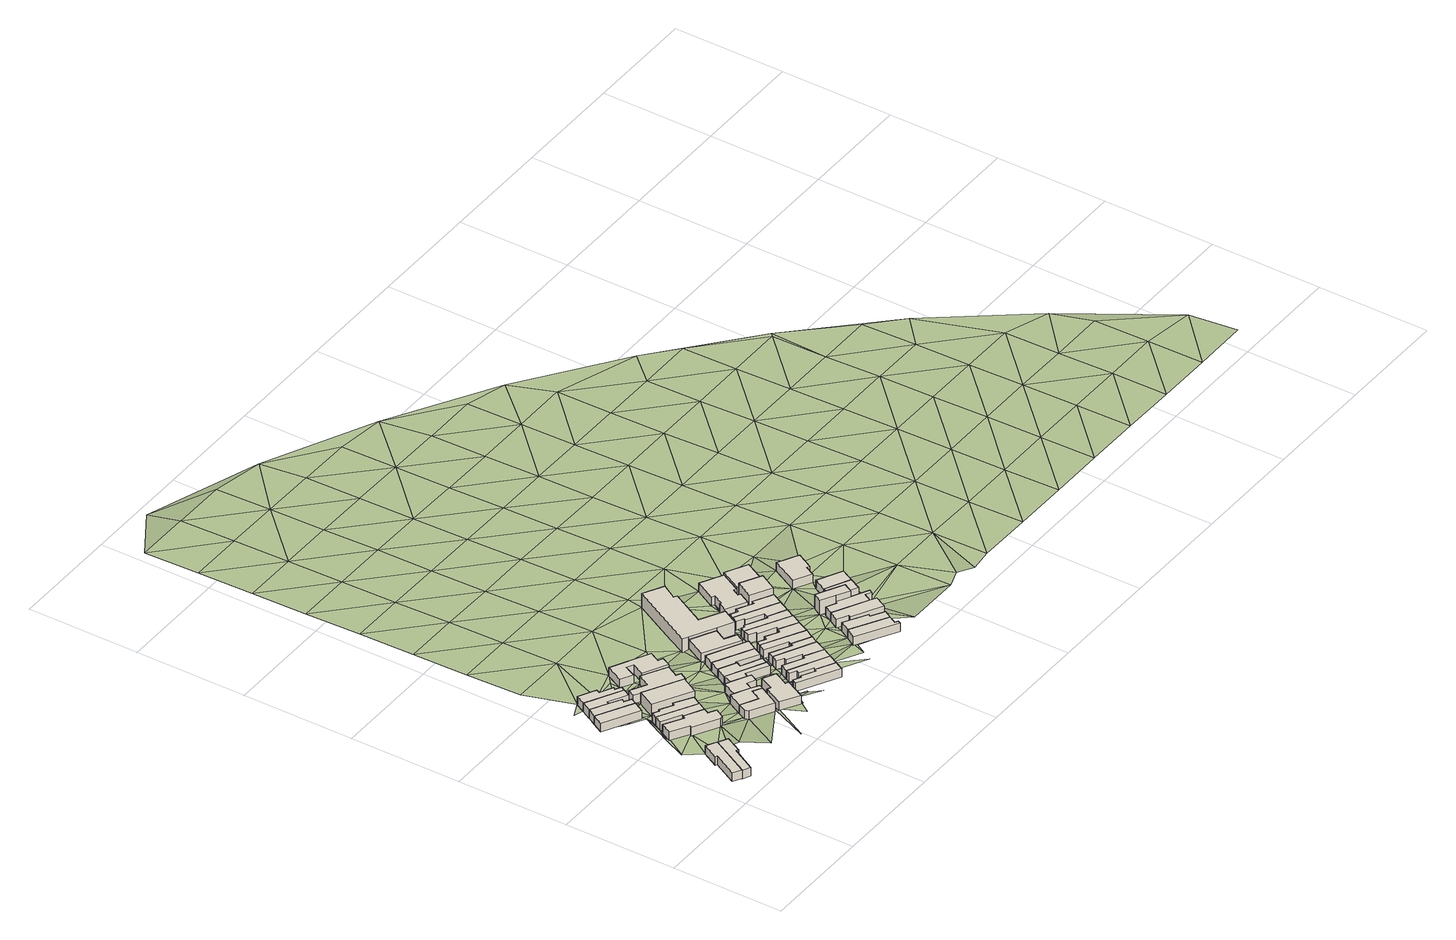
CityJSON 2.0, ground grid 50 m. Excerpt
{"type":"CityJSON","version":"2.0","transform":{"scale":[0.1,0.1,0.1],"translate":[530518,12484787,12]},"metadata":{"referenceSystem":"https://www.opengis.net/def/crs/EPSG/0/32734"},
"CityObjects":{
"building1":{"type":"Building","attributes":{"address":"10 Dryden Street Salt River Cape Town","building":"house","building:levels":1,"building_height":4.1,"plus_code":"4FRW3F96+8FW","ground_height":16.25,"roof_height":20.35},"geometry":[{"type":"Solid","lod":"1","boundaries":[[[[0,1,2,3]],[[1,4,5,2]],[[4,6,7,5]],[[6,8,9,7]],[[8,10,11,9]],[[10,0,3,11]],[[3,2,5,7,9,11]],[[10,8,6,4,1,0]]]]}]},
"building2":{"type":"Building","attributes":{"address":"12 Dryden Street Salt River Cape Town","building":"house","building:levels":1,"building_height":4.1,"plus_code":"4FRW3F96+8FQ","ground_height":15.96,"roof_height":20.06},"geometry":[{"type":"Solid","lod":"1","boundaries":[[[[12,13,14,15]],[[13,16,17,14]],[[16,18,19,17]],[[18,20,21,19]],[[20,22,23,21]],[[22,12,15,23]],[[15,14,17,19,21,23]],[[22,20,18,16,13,12]]]]}]},
"building3":{"type":"Building","attributes":{"address":"51 Burns Road Salt River Cape Town","building":"house","building:levels":1,"building_height":4.1,"plus_code":"4FRW3F96+GGJ","ground_height":14.61,"roof_height":18.71},"geometry":[{"type":"Solid","lod":"1","boundaries":[[[[24,25,26,27]],[[25,28,29,26]],[[28,30,31,29]],[[30,24,27,31]],[[27,26,29,31]],[[30,28,25,24]]]]}]},
"building4":{"type":"Building","attributes":{"address":"50 Coleridge Road Salt River Cape Town","building":"house","building:levels":1,"building_height":4.1,"plus_code":"4FRW3F96+CHJ","ground_height":15.43,"roof_height":19.53},"geometry":[{"type":"Solid","lod":"1","boundaries":[[[[32,33,34,35]],[[33,36,37,34]],[[36,38,39,37]],[[38,40,41,39]],[[40,42,43,41]],[[42,44,45,43]],[[44,46,47,45]],[[46,48,49,47]],[[48,50,51,49]],[[50,52,53,51]],[[52,32,35,53]],[[35,34,37,39,41,43,45,47,49,51,53]],[[52,50,48,46,44,42,40,38,36,33,32]]]]}]},
"building5":{"type":"Building","attributes":{"address":"49 Burns Road Salt River Cape Town","building":"house","building:levels":1,"building_height":4.1,"plus_code":"4FRW3F96+HG3","ground_height":14.61,"roof_height":18.71},"geometry":[{"type":"Solid","lod":"1","boundaries":[[[[24,30,31,27]],[[30,54,55,31]],[[54,56,57,55]],[[56,58,59,57]],[[58,60,61,59]],[[60,62,63,61]],[[62,24,27,63]],[[27,31,55,57,59,61,63]],[[62,60,58,56,54,30,24]]]]}]},
"building6":{"type":"Building","attributes":{"address":"Coleridge Road Salt River Cape Town","building":"house","building:levels":1,"building_height":4.1,"plus_code":"4FRW3F96+FH6","ground_height":15.43,"roof_height":19.53},"geometry":[{"type":"Solid","lod":"1","boundaries":[[[[64,65,66,67]],[[65,68,69,66]],[[68,70,71,69]],[[70,33,34,71]],[[33,32,35,34]],[[32,64,67,35]],[[67,66,69,71,34,35]],[[32,33,70,68,65,64]]]]}]},
"building7":{"type":"Building","attributes":{"address":"47 Burns Road Salt River Cape Town","building":"house","building:levels":1,"building_height":4.1,"plus_code":"4FRW3F96+HGG","ground_height":14.41,"roof_height":18.51},"geometry":[{"type":"Solid","lod":"1","boundaries":[[[[72,73,74,75]],[[73,76,77,74]],[[76,78,79,77]],[[78,80,81,79]],[[80,82,83,81]],[[82,72,75,83]],[[75,74,77,79,81,83]],[[82,80,78,76,73,72]]]]}]},
"building8":{"type":"Building","attributes":{"address":"Coleridge Road Salt River Cape Town","building":"house","building:levels":1,"building_height":4.1,"plus_code":"4FRW3F96+FHG","ground_height":15.14,"roof_height":19.24},"geometry":[{"type":"Solid","lod":"1","boundaries":[[[[84,85,86,87]],[[85,88,89,86]],[[88,90,91,89]],[[90,92,93,91]],[[92,94,95,93]],[[94,96,97,95]],[[96,98,99,97]],[[98,84,87,99]],[[87,86,89,91,93,95,97,99]],[[98,96,94,92,90,88,85,84]]]]}]},
"building9":{"type":"Building","attributes":{"address":"45 Burns Road Salt River Cape Town","building":"house","building:levels":1,"building_height":4.1,"plus_code":"4FRW3F96+HGQ","ground_height":14.41,"roof_height":18.51},"geometry":[{"type":"Solid","lod":"1","boundaries":[[[[82,80,81,83]],[[80,100,101,81]],[[100,102,103,101]],[[102,104,105,103]],[[104,106,107,105]],[[106,108,109,107]],[[108,110,111,109]],[[110,82,83,111]],[[83,81,101,103,105,107,109,111]],[[110,108,106,104,102,100,80,82]]]]}]},
"building10":{"type":"Building","attributes":{"address":"44 Coleridge Road Salt River Cape Town","building":"church","building:levels":1.5,"amenity":"place_of_worship","building_height":5.5,"plus_code":"4FRW3F96+GH5","ground_height":15.14,"roof_height":20.64},"geometry":[{"type":"Solid","lod":"1","boundaries":[[[[112,113,114,115]],[[113,116,117,114]],[[116,118,119,117]],[[118,112,115,119]],[[115,114,117,119]],[[118,116,113,112]]]]}]},
"building11":{"type":"Building","attributes":{"address":"13 Dryden Street Salt River Cape Town","building":"house","building:levels":1,"building_height":4.1,"plus_code":"4FRW3F96+9MJ","ground_height":15.64,"roof_height":19.74},"geometry":[{"type":"Solid","lod":"1","boundaries":[[[[120,121,122,123]],[[121,124,125,122]],[[124,126,127,125]],[[126,128,129,127]],[[128,130,131,129]],[[130,132,133,131]],[[132,120,123,133]],[[123,122,125,127,129,131,133]],[[132,130,128,126,124,121,120]]]]}]},
"building12":{"type":"Building","attributes":{"address":"42 Coleridge Road Salt River Cape Town","building":"house","building:levels":1,"building_height":4.1,"plus_code":"4FRW3F96+GJG","ground_height":14.41,"roof_height":18.51},"geometry":[{"type":"Solid","lod":"1","boundaries":[[[[134,135,136,137]],[[135,138,139,136]],[[138,140,141,139]],[[140,142,143,141]],[[142,144,145,143]],[[144,146,147,145]],[[146,148,149,147]],[[148,134,137,149]],[[137,136,139,141,143,145,147,149]],[[148,146,144,142,140,138,135,134]]]]}]},
"building13":{"type":"Building","attributes":{"address":"55 Coleridge Road Salt River Cape Town","building":"house","building:levels":1,"building_height":4.1,"plus_code":"4FRW3F96+CM2","ground_height":15.64,"roof_height":19.74},"geometry":[{"type":"Solid","lod":"1","boundaries":[[[[126,124,125,127]],[[124,121,122,125]],[[121,120,123,122]],[[120,150,151,123]],[[150,152,153,151]],[[152,154,155,153]],[[154,156,157,155]],[[156,126,127,157]],[[127,125,122,123,151,153,155,157]],[[156,154,152,150,120,121,124,126]]]]}]},
"building14":{"type":"Building","attributes":{"address":"53 Coleridge Road Salt River Cape Town","building":"house","building:levels":1,"building_height":4.1,"plus_code":"4FRW3F96+CMG","ground_height":15.64,"roof_height":19.74},"geometry":[{"type":"Solid","lod":"1","boundaries":[[[[154,152,153,155]],[[152,158,159,153]],[[158,160,161,159]],[[160,162,163,161]],[[162,164,165,163]],[[164,166,167,165]],[[166,168,169,167]],[[168,154,155,169]],[[155,153,159,161,163,165,167,169]],[[168,166,164,162,160,158,152,154]]]]}]},
"building15":{"type":"Building","attributes":{"address":"40 Coleridge Road Salt River Cape Town","building":"house","building:levels":1,"building_height":4.1,"plus_code":"4FRW3F96+HMC","ground_height":14.1,"roof_height":18.2},"geometry":[{"type":"Solid","lod":"1","boundaries":[[[[170,171,172,173]],[[171,174,175,172]],[[174,176,177,175]],[[176,178,179,177]],[[178,180,181,179]],[[180,182,183,181]],[[182,184,185,183]],[[184,186,187,185]],[[186,188,189,187]],[[188,170,173,189]],[[173,172,175,177,179,181,183,185,187,189]],[[188,186,184,182,180,178,176,174,171,170]]]]}]},
"building16":{"type":"Building","attributes":{"address":"15 Dryden Street Salt River Cape Town","building":"house","building:levels":1,"building_height":4.1,"plus_code":"4FRW3F96+9PC","ground_height":15.64,"roof_height":19.74},"geometry":[{"type":"Solid","lod":"1","boundaries":[[[[190,191,192,193]],[[191,194,195,192]],[[194,196,197,195]],[[196,198,199,197]],[[198,200,201,199]],[[200,202,203,201]],[[202,204,205,203]],[[204,190,193,205]],[[193,192,195,197,199,201,203,205]],[[204,202,200,198,196,194,191,190]]]]}]},
"building17":{"type":"Building","attributes":{"address":"51 Coleridge Road Salt River Cape Town","building":"house","building:levels":1,"building_height":4.1,"plus_code":"4FRW3F96+CPJ","ground_height":15.33,"roof_height":19.43},"geometry":[{"type":"Solid","lod":"1","boundaries":[[[[206,207,208,209]],[[207,210,211,208]],[[210,212,213,211]],[[212,214,215,213]],[[214,216,217,215]],[[216,206,209,217]],[[209,208,211,213,215,217]],[[216,214,212,210,207,206]]]]}]},
"building18":{"type":"Building","attributes":{"address":"49 Coleridge Road Salt River Cape Town","building":"house","building:levels":1,"building_height":4.1,"plus_code":"4FRW3F96+CPW","ground_height":14.89,"roof_height":18.99},"geometry":[{"type":"Solid","lod":"1","boundaries":[[[[218,219,220,221]],[[219,222,223,220]],[[222,224,225,223]],[[224,226,227,225]],[[226,228,229,227]],[[228,218,221,229]],[[221,220,223,225,227,229]],[[228,226,224,222,219,218]]]]}]},
"building19":{"type":"Building","attributes":{"address":"Cecil Road Salt River Cape Town","building":"house","building:levels":1,"building_height":4.1,"plus_code":"4FRW3F96+9Q4","ground_height":15.33,"roof_height":19.43},"geometry":[{"type":"Solid","lod":"1","boundaries":[[[[230,231,232,233]],[[231,234,235,232]],[[234,236,237,235]],[[236,238,239,237]],[[238,240,241,239]],[[240,242,243,241]],[[242,244,245,243]],[[244,230,233,245]],[[233,232,235,237,239,241,243,245]],[[244,242,240,238,236,234,231,230]]]]}]},
"building20":{"type":"Building","attributes":{"address":"47 Coleridge Road Salt River Cape Town","building":"house","building:levels":1,"building_height":4.1,"plus_code":"4FRW3F96+FP8","ground_height":14.58,"roof_height":18.68},"geometry":[{"type":"Solid","lod":"1","boundaries":[[[[246,247,248,249]],[[247,250,251,248]],[[250,252,253,251]],[[252,254,255,253]],[[254,256,257,255]],[[256,246,249,257]],[[249,248,251,253,255,257]],[[256,254,252,250,247,246]]]]}]},
"building21":{"type":"Building","attributes":{"address":"Cecil Road Salt River Cape Town","building":"house","building:levels":1,"building_height":4.1,"plus_code":"4FRW3F96+9Q9","ground_height":15.33,"roof_height":19.43},"geometry":[{"type":"Solid","lod":"1","boundaries":[[[[258,259,260,261]],[[259,262,263,260]],[[262,264,265,263]],[[264,266,267,265]],[[266,268,269,267]],[[268,231,232,269]],[[231,230,233,232]],[[230,258,261,233]],[[261,260,263,265,267,269,232,233]],[[230,231,268,266,264,262,259,258]]]]}]},
"building22":{"type":"Building","attributes":{"address":"45 Coleridge Road Salt River Cape Town","building":"house","building:levels":1,"building_height":4.1,"plus_code":"4FRW3F96+FQJ","ground_height":14.58,"roof_height":18.68},"geometry":[{"type":"Solid","lod":"1","boundaries":[[[[256,254,255,257]],[[254,270,271,255]],[[270,272,273,271]],[[272,256,257,273]],[[257,255,271,273]],[[272,270,254,256]]]]}]},
"building23":{"type":"Building","attributes":{"address":"Cecil Road Salt River Cape Town","building":"house","building:levels":1,"building_height":4.1,"plus_code":"4FRW3F96+9RJ","ground_height":15.33,"roof_height":19.43},"geometry":[{"type":"Solid","lod":"1","boundaries":[[[[258,274,275,261]],[[274,276,277,275]],[[276,278,279,277]],[[278,280,281,279]],[[280,259,260,281]],[[259,258,261,260]],[[261,275,277,279,281,260]],[[259,280,278,276,274,258]]]]}]},
"building24":{"type":"Building","attributes":{"address":"43 Coleridge Road Salt River Cape Town","building":"house","building:levels":1,"building_height":4.1,"plus_code":"4FRW3F96+GQC","ground_height":14.58,"roof_height":18.68},"geometry":[{"type":"Solid","lod":"1","boundaries":[[[[282,283,284,285]],[[283,286,287,284]],[[286,288,289,287]],[[288,290,291,289]],[[290,292,293,291]],[[292,282,285,293]],[[285,284,287,289,291,293]],[[292,290,288,286,283,282]]]]}]},
"building25":{"type":"Building","attributes":{"address":"Cecil Road Salt River Cape Town","building":"house","building:levels":1,"building_height":4.1,"plus_code":"4FRW3F96+9RV","ground_height":15.33,"roof_height":19.43},"geometry":[{"type":"Solid","lod":"1","boundaries":[[[[274,294,295,275]],[[294,296,297,295]],[[296,298,299,297]],[[298,300,301,299]],[[300,302,303,301]],[[302,304,305,303]],[[304,276,277,305]],[[276,274,275,277]],[[275,295,297,299,301,303,305,277]],[[276,304,302,300,298,296,294,274]]]]}]},
"building26":{"type":"Building","attributes":{"address":"Cecil Road Salt River Cape Town","building":"house","building:levels":1,"building_height":4.1,"plus_code":"4FRW3F96+CR8","ground_height":15.03,"roof_height":19.13},"geometry":[{"type":"Solid","lod":"1","boundaries":[[[[306,307,308,309]],[[307,310,311,308]],[[310,312,313,311]],[[312,314,315,313]],[[314,316,317,315]],[[316,306,309,317]],[[309,308,311,313,315,317]],[[316,314,312,310,307,306]]]]}]},
"building27":{"type":"Building","attributes":{"address":"56 Cecil Road Salt River Cape Town","building":"house","building:levels":1,"building_height":4.1,"plus_code":"4FRW3F96+CRM","ground_height":14.58,"roof_height":18.68},"geometry":[{"type":"Solid","lod":"1","boundaries":[[[[318,319,320,321]],[[319,322,323,320]],[[322,324,325,323]],[[324,326,327,325]],[[326,328,329,327]],[[328,318,321,329]],[[321,320,323,325,327,329]],[[328,326,324,322,319,318]]]]}]},
"building28":{"type":"Building","attributes":{"address":"41 Coleridge Road Salt River Cape Town","building":"commercial","building:levels":2,"building_height":6.9,"plus_code":"4FRW3F96+HQP","ground_height":13.14,"roof_height":20.04},"geometry":[{"type":"Solid","lod":"1","boundaries":[[[[330,331,332,333]],[[331,334,335,332]],[[334,336,337,335]],[[336,338,339,337]],[[338,340,341,339]],[[340,342,343,341]],[[342,344,345,343]],[[344,346,347,345]],[[346,348,349,347]],[[348,330,333,349]],[[333,332,335,337,339,341,343,345,347,349]],[[348,346,344,342,340,338,336,334,331,330]]]]}]},
"building29":{"type":"Building","attributes":{"address":"54 Cecil Road Salt River Cape Town","building":"house","building:levels":1,"building_height":4.1,"plus_code":"4FRW3F96+CRX","ground_height":14.58,"roof_height":18.68},"geometry":[{"type":"Solid","lod":"1","boundaries":[[[[319,350,351,320]],[[350,352,353,351]],[[352,354,355,353]],[[354,356,357,355]],[[356,358,359,357]],[[358,360,361,359]],[[360,322,323,361]],[[322,319,320,323]],[[320,351,353,355,357,359,361,323]],[[322,360,358,356,354,352,350,319]]]]}]},
"building30":{"type":"Building","attributes":{"address":"Cecil Road Salt River Cape Town","building":"house","building:levels":1,"building_height":4.1,"plus_code":"4FRW3F96+FV6","ground_height":14.58,"roof_height":18.68},"geometry":[{"type":"Solid","lod":"1","boundaries":[[[[362,363,364,365]],[[363,366,367,364]],[[366,368,369,367]],[[368,370,371,369]],[[370,372,373,371]],[[372,352,353,373]],[[352,350,351,353]],[[350,362,365,351]],[[365,364,367,369,371,373,353,351]],[[350,352,372,370,368,366,363,362]]]]}]},
"building31":{"type":"Building","attributes":{"address":"Cecil Road Salt River Cape Town","building":"house","building:levels":1,"building_height":4.1,"plus_code":"4FRW3F96+FVF","ground_height":14.25,"roof_height":18.35},"geometry":[{"type":"Solid","lod":"1","boundaries":[[[[374,375,376,377]],[[375,378,379,376]],[[378,380,381,379]],[[380,382,383,381]],[[382,384,385,383]],[[384,386,387,385]],[[386,388,389,387]],[[388,374,377,389]],[[377,376,379,381,383,385,387,389]],[[388,386,384,382,380,378,375,374]]]]}]},
"building32":{"type":"Building","attributes":{"address":"48 Cecil Road Salt River Cape Town","building":"house","building:levels":1,"building_height":4.1,"plus_code":"4FRW3F96+FVW","ground_height":14.25,"roof_height":18.35},"geometry":[{"type":"Solid","lod":"1","boundaries":[[[[375,390,391,376]],[[390,392,393,391]],[[392,394,395,393]],[[394,396,397,395]],[[396,398,399,397]],[[398,400,401,399]],[[400,378,379,401]],[[378,375,376,379]],[[376,391,393,395,397,399,401,379]],[[378,400,398,396,394,392,390,375]]]]}]},
"building33":{"type":"Building","attributes":{"address":"67 Cecil Road Salt River Cape Town","building":"house","building:levels":1,"building_height":4.1,"plus_code":"4FRW3F96+8WW","ground_height":15.03,"roof_height":19.13},"geometry":[{"type":"Solid","lod":"1","boundaries":[[[[402,403,404,405]],[[403,406,407,404]],[[406,408,409,407]],[[408,410,411,409]],[[410,412,413,411]],[[412,402,405,413]],[[405,404,407,409,411,413]],[[412,410,408,406,403,402]]]]}]},
"building34":{"type":"Building","attributes":{"address":"46 Cecil Road Salt River Cape Town","building":"house","building:levels":1,"building_height":4.1,"plus_code":"4FRW3F96+GV9","ground_height":14.25,"roof_height":18.35},"geometry":[{"type":"Solid","lod":"1","boundaries":[[[[390,414,415,391]],[[414,416,417,415]],[[416,418,419,417]],[[418,420,421,419]],[[420,422,423,421]],[[422,424,425,423]],[[424,392,393,425]],[[392,390,391,393]],[[391,415,417,419,421,423,425,393]],[[392,424,422,420,418,416,414,390]]]]}]},
"building35":{"type":"Building","attributes":{"address":"65 Cecil Road Salt River Cape Town","building":"house","building:levels":1,"building_height":4.1,"plus_code":"4FRW3F96+9W9","ground_height":15.03,"roof_height":19.13},"geometry":[{"type":"Solid","lod":"1","boundaries":[[[[402,412,413,405]],[[412,426,427,413]],[[426,428,429,427]],[[428,430,431,429]],[[430,432,433,431]],[[432,402,405,433]],[[405,413,427,429,431,433]],[[432,430,428,426,412,402]]]]}]},
"building36":{"type":"Building","attributes":{"address":"28 Pope Street Salt River Cape Town","building":"house","building:levels":1,"building_height":4.1,"plus_code":"4FRW3F96+HV9","ground_height":13.4,"roof_height":17.5},"geometry":[{"type":"Solid","lod":"1","boundaries":[[[[434,435,436,437]],[[435,438,439,436]],[[438,440,441,439]],[[440,442,443,441]],[[442,444,445,443]],[[444,446,447,445]],[[446,448,449,447]],[[448,450,451,449]],[[450,452,453,451]],[[452,454,455,453]],[[454,456,457,455]],[[456,434,437,457]],[[437,436,439,441,443,445,447,449,451,453,455,457]],[[456,454,452,450,448,446,444,442,440,438,435,434]]]]}]},
"building37":{"type":"Building","attributes":{"address":"63 Cecil Road Salt River Cape Town","building":"house","building:levels":1,"building_height":4.1,"plus_code":"4FRW3F96+9XM","ground_height":14.75,"roof_height":18.85},"geometry":[{"type":"Solid","lod":"1","boundaries":[[[[458,459,460,461]],[[459,462,463,460]],[[462,464,465,463]],[[464,466,467,465]],[[466,468,469,467]],[[468,470,471,469]],[[470,458,461,471]],[[461,460,463,465,467,469,471]],[[470,468,466,464,462,459,458]]]]}]},
"building38":{"type":"Building","attributes":{"address":"44 Cecil Road Salt River Cape Town","building":"house","building:levels":2,"building_height":6.9,"plus_code":"4FRW3F96+GWM","ground_height":13.4,"roof_height":20.3},"geometry":[{"type":"Solid","lod":"1","boundaries":[[[[472,473,474,475]],[[473,476,477,474]],[[476,478,479,477]],[[478,472,475,479]],[[475,474,477,479]],[[478,476,473,472]]]]}]},
"building39":{"type":"Building","attributes":{"address":"59 Cecil Road Salt River Cape Town","building":"house","building:levels":2,"building_height":6.9,"plus_code":"4FRW3F96+CXF","ground_height":14.75,"roof_height":21.65},"geometry":[{"type":"Solid","lod":"1","boundaries":[[[[480,481,482,483]],[[481,484,485,482]],[[484,486,487,485]],[[486,488,489,487]],[[488,490,491,489]],[[490,480,483,491]],[[483,482,485,487,489,491]],[[490,488,486,484,481,480]]]]}]},
"building40":{"type":"Building","attributes":{"address":"61 Cecil Road Salt River Cape Town","building":"house","building:levels":1,"building_height":4.1,"plus_code":"4FRW3F96+CX4","ground_height":14.75,"roof_height":18.85},"geometry":[{"type":"Solid","lod":"1","boundaries":[[[[458,470,471,461]],[[470,492,493,471]],[[492,494,495,493]],[[494,496,497,495]],[[496,488,498,497]],[[488,486,499,498]],[[486,500,501,499]],[[500,502,503,501]],[[502,458,461,503]],[[461,471,493,495,497,498,499,501,503]],[[502,500,486,488,496,494,492,470,458]]]]}]},
"building41":{"type":"Building","attributes":{"address":"30 Pope Street Salt River Cape Town","building":"house","building:levels":1,"building_height":4.1,"plus_code":"4FRW3F96+HX6","ground_height":13.09,"roof_height":17.19},"geometry":[{"type":"Solid","lod":"1","boundaries":[[[[504,505,506,507]],[[505,508,509,506]],[[508,510,511,509]],[[510,504,507,511]],[[507,506,509,511]],[[510,508,505,504]]]]}]},
"building42":{"type":"Building","attributes":{"address":"57 Cecil Road Salt River Cape Town","building":"house","building:levels":1,"building_height":4.1,"plus_code":"4FRW3F97+C2J","ground_height":13.93,"roof_height":18.03},"geometry":[{"type":"Solid","lod":"1","boundaries":[[[[512,513,514,515]],[[513,516,517,514]],[[516,518,519,517]],[[518,520,521,519]],[[520,512,515,521]],[[515,514,517,519,521]],[[520,518,516,513,512]]]]}]},
"building43":{"type":"Building","attributes":{"address":"55 Cecil Road Salt River Cape Town","building":"house","building:levels":1,"building_height":4.1,"plus_code":"4FRW3F97+C2W","ground_height":13.93,"roof_height":18.03},"geometry":[{"type":"Solid","lod":"1","boundaries":[[[[512,520,521,515]],[[520,522,523,521]],[[522,524,525,523]],[[524,512,515,525]],[[515,521,523,525]],[[524,522,520,512]]]]}]},
"building44":{"type":"Building","attributes":{"address":"36 Pope Street Salt River Cape Town","building":"house","building:levels":1,"building_height":4.1,"plus_code":"4FRW3F97+G27","ground_height":13.93,"roof_height":18.03},"geometry":[{"type":"Solid","lod":"1","boundaries":[[[[526,527,528,529]],[[527,530,531,528]],[[530,532,533,531]],[[532,534,535,533]],[[534,536,537,535]],[[536,526,529,537]],[[529,528,531,533,535,537]],[[536,534,532,530,527,526]]]]}]},
"terrain1":{"type":"TINRelief","geometry":[{"type":"CompositeSurface","lod":"1","boundaries":[[[538,539,540]],[[0,541,538]],[[539,538,541]],[[10,541,0]],[[38,540,539]],[[38,68,540]],[[541,542,539]],[[543,544,545]],[[22,546,10]],[[68,547,540]],[[546,541,10]],[[548,68,38]],[[549,546,22]],[[547,68,65]],[[38,550,548]],[[543,547,544]],[[551,552,553]],[[554,68,548]],[[547,65,96]],[[96,118,547]],[[549,555,556]],[[94,92,96]],[[547,118,544]],[[118,96,92]],[[544,118,557]],[[558,60,559]],[[546,549,556]],[[92,88,118]],[[560,561,559]],[[559,562,558]],[[118,116,557]],[[92,90,88]],[[563,546,564]],[[116,561,557]],[[562,559,561]],[[565,566,567]],[[568,562,561]],[[561,116,568]],[[556,564,546]],[[567,569,565]],[[570,567,563]],[[112,118,88]],[[106,104,108]],[[571,556,555]],[[562,568,140]],[[564,570,563]],[[552,572,573]],[[140,80,562]],[[100,104,102]],[[80,140,100]],[[552,108,572]],[[567,156,569]],[[572,574,573]],[[85,112,88]],[[575,108,104]],[[569,112,85]],[[570,156,567]],[[576,104,100]],[[577,568,116]],[[578,579,571]],[[569,156,112]],[[140,135,100]],[[576,575,104]],[[580,135,140]],[[575,581,108]],[[100,582,576]],[[113,577,116]],[[135,582,100]],[[581,572,108]],[[583,574,584]],[[112,156,168]],[[575,576,581]],[[168,113,112]],[[156,154,168]],[[571,579,202]],[[135,585,582]],[[586,579,587]],[[584,574,572]],[[120,571,202]],[[168,577,113]],[[588,582,585]],[[582,588,589]],[[585,135,590]],[[577,168,591]],[[592,583,593]],[[202,200,120]],[[158,152,594]],[[168,166,591]],[[594,152,150]],[[586,595,596]],[[120,200,150]],[[597,598,590]],[[599,585,590]],[[158,594,160]],[[150,160,594]],[[200,198,150]],[[577,600,598]],[[591,226,577]],[[596,191,586]],[[593,583,584]],[[590,598,599]],[[160,150,198]],[[596,601,191]],[[601,596,602]],[[600,577,226]],[[600,599,598]],[[160,198,162]],[[191,601,603]],[[601,602,604]],[[164,162,605]],[[606,602,596]],[[581,607,572]],[[608,592,609]],[[191,196,194]],[[191,603,610]],[[581,176,611]],[[174,171,176]],[[198,216,162]],[[600,226,612]],[[262,191,610]],[[216,605,162]],[[607,584,572]],[[191,262,196]],[[171,599,613]],[[599,600,613]],[[198,196,216]],[[609,592,593]],[[614,236,610]],[[610,236,262]],[[615,600,612]],[[607,581,611]],[[196,262,259]],[[266,262,236]],[[613,600,615]],[[176,171,616]],[[266,264,262]],[[259,280,196]],[[216,196,280]],[[236,617,266]],[[618,608,619]],[[620,224,621]],[[613,616,171]],[[176,616,611]],[[622,266,617]],[[623,624,224]],[[625,266,622]],[[280,298,216]],[[298,206,216]],[[626,593,584]],[[619,608,609]],[[224,620,623]],[[298,280,302]],[[206,298,296]],[[206,296,620]],[[613,615,288]],[[627,616,613]],[[298,302,300]],[[278,302,280]],[[626,584,607]],[[296,628,620]],[[620,628,623]],[[618,629,630]],[[302,278,276]],[[623,628,631]],[[302,276,304]],[[623,631,254]],[[270,288,615]],[[609,593,632]],[[629,618,619]],[[254,631,322]],[[633,631,628]],[[346,611,616]],[[360,254,322]],[[632,593,626]],[[254,360,270]],[[607,611,346]],[[628,634,633]],[[635,636,630]],[[637,638,639]],[[633,640,631]],[[288,270,366]],[[270,360,366]],[[292,290,641]],[[641,282,292]],[[290,288,366]],[[360,358,356]],[[642,619,609]],[[370,366,360]],[[360,356,370]],[[629,635,630]],[[363,290,366]],[[290,363,641]],[[366,370,368]],[[626,607,643]],[[274,637,644]],[[645,282,641]],[[642,609,632]],[[641,363,646]],[[641,646,645]],[[370,356,372]],[[274,644,294]],[[647,644,637]],[[648,352,356]],[[645,646,649]],[[646,650,649]],[[352,372,356]],[[607,346,643]],[[651,645,649]],[[652,629,619]],[[636,635,653]],[[654,645,651]],[[402,307,294]],[[655,651,649]],[[654,656,645]],[[626,657,632]],[[658,644,647]],[[659,651,655]],[[402,294,644]],[[660,661,656]],[[652,619,642]],[[649,380,655]],[[636,653,662]],[[656,654,663]],[[664,307,665]],[[666,661,444]],[[660,444,661]],[[643,657,626]],[[656,663,660]],[[380,378,655]],[[402,665,307]],[[400,655,378]],[[663,667,420]],[[664,665,668]],[[663,420,660]],[[644,658,669]],[[643,346,344]],[[666,344,670]],[[635,629,671]],[[642,632,672]],[[402,432,665]],[[673,629,652]],[[660,420,674]],[[666,444,438]],[[665,432,675]],[[676,668,677]],[[665,677,668]],[[657,672,632]],[[444,442,440]],[[420,418,674]],[[678,675,432]],[[440,438,444]],[[665,675,679]],[[344,666,435]],[[653,635,671]],[[666,438,435]],[[677,375,676]],[[629,673,671]],[[674,418,416]],[[678,680,675]],[[679,677,665]],[[430,678,432]],[[416,681,674]],[[642,682,652]],[[674,681,450]],[[681,416,414]],[[643,344,683]],[[390,375,684]],[[679,685,677]],[[684,375,677]],[[683,657,643]],[[473,450,681]],[[662,653,686]],[[452,450,454]],[[642,672,682]],[[430,687,688]],[[414,689,681]],[[430,690,678]],[[450,456,454]],[[677,685,486]],[[450,473,456]],[[344,435,683]],[[486,685,691]],[[692,456,473]],[[690,430,688]],[[673,652,693]],[[527,414,390]],[[390,684,527]],[[686,653,671]],[[456,692,434]],[[694,692,473]],[[695,690,688]],[[689,414,527]],[[672,657,696]],[[652,682,693]],[[512,684,480]],[[434,697,435]],[[697,434,692]],[[698,692,694]],[[683,435,697]],[[690,695,468]],[[694,689,527]],[[684,512,527]],[[696,657,683]],[[673,699,671]],[[494,470,468]],[[694,527,698]],[[492,470,494]],[[490,488,700]],[[488,496,700]],[[701,682,672]],[[527,512,524]],[[693,699,673]],[[686,702,662]],[[700,703,490]],[[496,703,700]],[[527,526,698]],[[530,527,524]],[[672,696,701]],[[704,468,695]],[[703,496,705]],[[526,505,698]],[[494,468,704]],[[686,671,702]],[[697,505,706]],[[530,524,522]],[[707,683,697]],[[708,693,682]],[[699,709,671]],[[532,530,534]],[[496,494,710]],[[522,534,530]],[[683,707,696]],[[526,706,505]],[[682,701,708]],[[710,705,496]],[[671,709,702]],[[707,697,706]],[[706,526,536]],[[705,710,522]],[[494,704,710]],[[701,696,711]],[[699,693,712]],[[693,708,713]],[[534,522,714]],[[536,534,714]],[[696,707,711]],[[709,699,712]],[[693,713,712]],[[522,710,714]],[[715,710,704]],[[701,716,708]],[[706,536,717]],[[707,706,717]],[[701,711,716]],[[702,709,718]],[[714,717,536]],[[713,708,719]],[[718,709,712]],[[711,707,720]],[[710,715,721]],[[716,719,708]],[[714,710,721]],[[721,715,722]],[[720,707,717]],[[713,723,712]],[[724,721,722]],[[713,719,723]],[[718,725,702]],[[726,717,714]],[[716,711,727]],[[728,711,720]],[[726,714,721]],[[718,712,725]],[[716,727,719]],[[711,728,727]],[[712,723,729]],[[720,717,730]],[[729,725,712]],[[730,717,726]],[[721,724,731]],[[732,728,720]],[[733,723,719]],[[719,727,734]],[[724,735,731]],[[732,720,730]],[[736,726,721]],[[723,733,729]],[[719,734,733]],[[726,736,730]],[[728,737,727]],[[721,731,736]],[[738,728,732]],[[739,725,729]],[[737,734,727]],[[728,738,737]],[[729,733,739]],[[740,732,730]],[[740,730,736]],[[731,735,741]],[[733,734,742]],[[739,743,725]],[[734,737,744]],[[732,745,738]],[[732,740,746]],[[735,747,741]],[[733,743,739]],[[736,731,748]],[[734,744,742]],[[732,746,745]],[[738,749,737]],[[743,733,742]],[[731,741,748]],[[740,736,750]],[[744,737,749]],[[738,745,749]],[[746,740,750]],[[750,736,748]],[[744,751,742]],[[747,752,741]],[[745,746,753]],[[751,744,749]],[[746,750,753]],[[747,754,752]],[[755,743,742]],[[756,748,741]],[[749,745,757]],[[745,753,758]],[[741,752,756]],[[755,742,751]],[[759,750,748]],[[749,757,751]],[[745,758,757]],[[756,759,748]],[[753,750,760]],[[752,754,761]],[[760,758,753]],[[751,762,755]],[[751,757,762]],[[760,750,759]],[[754,763,761]],[[764,756,752]],[[758,765,757]],[[758,760,766]],[[752,761,764]],[[767,759,756]],[[755,762,768]],[[765,762,757]],[[758,766,765]],[[760,759,767]],[[764,767,756]],[[761,763,769]],[[765,768,762]],[[770,766,760]],[[765,766,768]],[[761,769,764]],[[760,767,770]],[[763,771,769]],[[766,772,768]],[[770,772,766]],[[767,764,773]],[[769,774,764]],[[773,770,767]],[[764,774,773]],[[772,775,768]],[[775,772,770]],[[769,771,776]],[[775,770,773]],[[776,774,769]],[[771,777,776]],[[774,778,773]],[[775,773,778]],[[774,776,779]],[[774,779,778]],[[776,777,780]],[[780,779,776]],[[777,781,780]],[[778,779,780]]]}]}
},
"vertices":[
[95,249,79],[57,177,79],[57,177,120],[95,249,120],[64,173,79],[64,173,120],[6,64,79],[6,64,120],[43,43,79],[43,43,120],[141,225,79],[141,225,120],
[141,225,77],[43,43,77],[43,43,118],[141,225,118],[77,26,77],[77,26,118],[136,134,77],[136,134,118],[146,129,77],[146,129,118],[185,202,77],[185,202,118],
[34,725,63],[7,677,63],[7,677,104],[34,725,104],[164,592,63],[164,592,104],[190,639,63],[190,639,104],
[297,389,71],[216,434,71],[216,434,112],[297,389,112],[208,421,71],[208,421,112],[125,469,71],[125,469,112],[98,420,71],[98,420,112],[177,375,71],[177,375,112],[172,366,71],[172,366,112],[282,302,71],[282,302,112],[297,306,71],[297,306,112],[320,346,71],[320,346,112],[285,366,71],[285,366,112],
[204,664,63],[204,664,104],[174,681,63],[174,681,104],[182,695,63],[182,695,104],[132,724,63],[132,724,104],[56,765,63],[56,765,104],
[318,426,71],[152,518,71],[152,518,112],[318,426,112],[134,486,71],[134,486,112],[218,439,71],[218,439,112],
[56,765,61],[132,724,61],[132,724,102],[56,765,102],[138,735,61],[138,735,102],[221,690,61],[221,690,102],[239,724,61],[239,724,102],[80,808,61],[80,808,102],
[318,426,68],[343,468,68],[343,468,109],[318,426,109],[266,515,68],[266,515,109],[259,503,68],[259,503,109],[199,537,68],[199,537,109],[195,529,68],[195,529,109],[167,545,68],[167,545,109],[152,518,68],[152,518,109],
[248,742,61],[248,742,102],[223,756,61],[223,756,102],[229,766,61],[229,766,102],[172,796,61],[172,796,102],[180,811,61],[180,811,102],[104,851,61],[104,851,102],
[363,478,68],[405,554,68],[405,554,123],[363,478,123],[237,646,68],[237,646,123],[195,569,68],[195,569,123],
[533,277,73],[495,298,73],[495,298,114],[533,277,114],[469,250,73],[469,250,114],[392,291,73],[392,291,114],[376,257,73],[376,257,114],[380,238,73],[380,238,114],[482,182,73],[482,182,114],
[458,663,61],[348,724,61],[348,724,102],[458,663,102],[317,668,61],[317,668,102],[246,707,61],[246,707,102],[228,674,61],[228,674,102],[429,564,61],[429,564,102],[449,599,61],[449,599,102],[429,610,61],[429,610,102],
[542,294,73],[542,294,114],[509,315,73],[509,315,114],[442,349,73],[442,349,114],[427,355,73],[427,355,114],
[524,344,73],[524,344,114],[562,324,73],[562,324,114],[580,359,73],[580,359,114],[566,367,73],[566,367,114],[499,402,73],[499,402,114],[475,412,73],[475,412,114],
[474,672,58],[495,713,58],[495,713,99],[474,672,99],[473,723,58],[473,723,99],[497,770,58],[497,770,99],[329,855,58],[329,855,99],[288,776,58],[288,776,99],[342,749,58],[342,749,99],[368,800,58],[368,800,99],[397,785,58],[397,785,99],[367,727,58],[367,727,99],
[576,125,73],[622,214,73],[622,214,114],[576,125,114],[608,220,73],[608,220,114],[641,284,73],[641,284,114],[582,313,73],[582,313,114],[554,251,73],[554,251,114],[537,258,73],[537,258,114],[492,174,73],[492,174,114],
[685,358,70],[518,443,70],[518,443,111],[685,358,111],[499,402,70],[499,402,111],[566,367,70],[566,367,111],[576,386,70],[576,386,111],[673,334,70],[673,334,111],
[685,358,66],[701,388,66],[701,388,107],[685,358,107],[612,433,66],[612,433,107],[622,454,66],[622,454,107],[547,493,66],[547,493,107],[518,443,66],[518,443,107],
[831,133,70],[750,177,70],[750,177,111],[831,133,111],[744,168,70],[744,168,111],[683,201,70],[683,201,111],[679,193,70],[679,193,111],[646,210,70],[646,210,111],[636,189,70],[636,189,111],[812,94,70],[812,94,111],
[547,493,63],[622,454,63],[622,454,104],[547,493,104],[626,462,63],[626,462,104],[720,412,63],[720,412,104],[740,450,63],[740,450,104],[571,539,63],[571,539,104],
[855,176,70],[682,264,70],[682,264,111],[855,176,111],[672,245,70],[672,245,111],[701,230,70],[701,230,111],[694,215,70],[694,215,111],[755,184,70],[755,184,111],
[767,497,63],[767,497,104],[595,584,63],[595,584,104],
[877,218,70],[877,218,111],[796,261,70],[796,261,111],[789,251,70],[789,251,111],[699,297,70],[699,297,111],
[753,637,63],[645,694,63],[645,694,104],[753,637,104],[597,604,63],[597,604,104],[756,519,63],[756,519,104],[776,556,63],[776,556,104],[724,584,63],[724,584,104],
[902,269,70],[902,269,111],[727,359,70],[727,359,111],[712,331,70],[712,331,111],[742,315,70],[742,315,111],[737,305,70],[737,305,111],[802,271,70],[802,271,111],
[902,269,67],[923,305,67],[923,305,108],[902,269,108],[839,348,67],[839,348,108],[834,336,67],[834,336,108],[740,385,67],[740,385,108],[727,359,67],[727,359,108],
[923,305,63],[950,348,63],[950,348,104],[923,305,104],[770,448,63],[770,448,104],[752,416,63],[752,416,104],[848,365,63],[848,365,104],[839,348,63],[839,348,104],
[645,694,48],[753,637,48],[753,637,117],[645,694,117],[825,601,48],[825,601,117],[862,669,48],[862,669,117],[758,725,48],[758,725,117],[841,879,48],[841,879,117],[827,887,48],[827,887,117],[866,953,48],[866,953,117],[778,1002,48],[778,1002,117],[621,709,48],[621,709,117],
[975,401,63],[975,401,104],[893,445,63],[893,445,104],[882,430,63],[882,430,104],[823,462,63],[823,462,104],[814,447,63],[814,447,104],[780,466,63],[780,466,104],
[1000,445,63],[812,547,63],[812,547,104],[1000,445,104],[797,519,63],[797,519,104],[828,502,63],[828,502,104],[824,494,63],[824,494,104],[898,454,63],[898,454,104],
[1000,445,59],[1022,487,59],[1022,487,100],[1000,445,100],[941,530,59],[941,530,100],[937,522,59],[937,522,100],[844,572,59],[844,572,100],[839,563,59],[839,563,100],[825,570,59],[825,570,100],[812,547,59],[812,547,100],
[1048,536,59],[1048,536,100],[864,635,59],[864,635,100],[849,610,59],[849,610,100],[880,593,59],[880,593,100],[875,585,59],[875,585,100],[949,545,59],[949,545,100],
[1036,216,67],[1008,170,67],[1008,170,108],[1036,216,108],[1183,70,67],[1183,70,108],[1191,83,67],[1191,83,108],[1177,91,67],[1177,91,108],[1195,125,67],[1195,125,108],
[1075,585,59],[1075,585,100],[992,630,59],[992,630,100],[985,617,59],[985,617,100],[914,655,59],[914,655,100],[906,639,59],[906,639,100],[875,656,59],[875,656,100],
[1215,159,67],[1215,159,108],[1157,193,67],[1157,193,108],[1163,203,67],[1163,203,108],[1062,261,67],[1062,261,108],
[1081,822,51],[983,874,51],[983,874,92],[1081,822,92],[933,783,51],[933,783,92],[948,775,51],[948,775,92],[924,730,51],[924,730,92],[918,733,51],[918,733,92],[898,696,51],[898,696,92],[987,649,51],[987,649,92],[1015,700,51],[1015,700,92],[1004,706,51],[1004,706,92],[1020,736,51],[1020,736,92],[1032,730,51],[1032,730,92],
[1094,333,64],[1070,291,64],[1070,291,105],[1094,333,105],[1118,266,64],[1118,266,105],[1112,254,64],[1112,254,105],[1245,185,64],[1245,185,105],[1273,238,64],[1273,238,105],[1246,254,64],[1246,254,105],
[1130,673,51],[1038,724,51],[1038,724,120],[1130,673,120],[995,647,51],[995,647,120],[1087,596,51],[1087,596,120],
[1189,396,64],[1126,430,64],[1126,430,133],[1189,396,133],[1104,390,64],[1104,390,133],[1165,358,64],[1165,358,133],[1223,327,64],[1223,327,133],[1244,367,64],[1244,367,133],
[1264,287,64],[1264,287,105],[1291,274,64],[1291,274,105],[1299,288,64],[1299,288,105],[1223,327,105],[1165,358,105],[1159,348,64],[1159,348,105],[1114,371,64],[1114,371,105],
[1142,685,48],[1194,782,48],[1194,782,89],[1142,685,89],[1097,834,48],[1097,834,89],[1045,736,48],[1045,736,89],
[1215,447,56],[1189,396,56],[1189,396,97],[1215,447,97],[1244,367,56],[1244,367,97],[1297,339,56],[1297,339,97],[1324,391,56],[1324,391,97],
[1354,448,56],[1354,448,97],[1245,503,56],[1245,503,97],
[1255,694,56],[1192,576,56],[1192,576,97],[1255,694,97],[1270,535,56],[1270,535,97],[1293,578,56],[1293,578,97],[1306,572,56],[1306,572,97],[1345,646,56],[1345,646,97],
[39,322,79],[98,420,79],[89,429,79],[172,366,77],[177,375,77],[90,615,71],[164,592,71],[7,677,71],[282,302,77],[169,571,68],[216,434,77],[226,180,85],[208,421,77],[80,808,63],[104,851,63],[39,822,63],[218,439,77],[289,72,85],[380,238,77],[190,639,68],[138,735,63],[182,695,68],[174,681,68],[204,664,68],[221,690,68],[297,306,77],[376,257,77],[297,389,77],[285,366,77],[320,346,77],[228,674,68],[318,426,77],[392,291,77],[482,182,81],[289,1072,54],[39,1072,56],[39,1322,50],[289,822,61],[288,776,61],[429,564,66],[403,8,85],[492,174,81],[317,668,68],[329,855,61],[342,749,61],[39,1572,44],[289,1322,48],[367,727,61],[576,125,81],[539,72,81],[397,785,61],[368,800,61],[458,663,66],[518,443,73],[39,1822,38],[289,1572,42],[539,322,73],[578,117,81],[600,154,81],[429,610,66],[449,599,66],[474,672,66],[539,572,66],[621,162,81],[646,138,81],[636,189,81],[651,146,81],[576,386,73],[693,98,77],[539,1072,51],[39,2072,32],[289,1822,36],[646,210,73],[539,822,58],[571,539,66],[597,604,66],[679,193,77],[595,584,66],[621,709,58],[744,168,77],[39,2322,27],[289,2072,31],[701,388,70],[612,433,73],[750,177,77],[720,412,70],[626,462,66],[755,184,77],[539,1322,45],[645,694,66],[740,385,70],[289,2322,25],[39,2572,21],[752,416,70],[539,1572,38],[839,348,70],[834,336,70],[289,2572,19],[39,2822,15],[855,176,77],[831,133,77],[964,65,74],[848,365,70],[789,572,63],[539,1822,33],[789,1072,48],[1008,170,74],[825,601,63],[825,570,63],[986,108,74],[882,430,70],[844,572,63],[839,563,63],[849,610,63],[539,2072,28],[289,2822,13],[864,635,63],[875,585,63],[862,669,63],[789,1322,41],[1012,153,74],[880,593,63],[898,696,55],[758,725,55],[261,2960,2],[875,656,63],[950,348,67],[1039,322,67],[841,879,55],[906,639,63],[975,401,67],[1183,70,72],[827,887,55],[539,2572,16],[789,1572,35],[539,2322,22],[987,649,59],[1070,291,67],[1000,445,67],[1104,390,67],[1112,254,67],[1094,333,67],[1118,266,67],[995,647,59],[789,1822,29],[1039,1072,43],[1126,430,67],[1114,371,67],[539,2822,10],[1157,193,74],[1215,159,72],[1087,596,59],[1245,185,72],[1159,348,67],[1045,736,51],[789,2072,24],[1130,673,59],[1289,72,72],[1039,1322,37],[1097,834,51],[1142,685,59],[789,2322,18],[1289,322,64],[1039,1572,30],[769,2778,6],[1297,339,64],[1539,72,69],[1324,391,64],[1289,822,48],[1289,1072,40],[1039,1822,24],[789,2572,13],[1539,322,62],[1289,1322,32],[1039,2322,13],[1039,2072,18],[1539,572,55],[1618,99,69],[1289,1572,24],[1539,822,47],[1039,2572,7],[1289,1822,20],[1539,1072,38],[1789,322,60],[1689,61,66],[1289,2072,13],[1789,72,66],[1257,2547,5],[1789,572,54],[1539,1572,22],[1539,1322,30],[1289,2322,8],[1789,822,46],[2039,322,56],[1789,1072,38],[1539,2072,12],[1539,1822,17],[2039,72,63],[2039,572,50],[1789,1572,22],[1789,1322,30],[1539,2322,7],[2039,822,44],[2290,322,54],[1789,2072,13],[1720,2269,8],[1789,1822,15],[2039,1322,29],[2039,1072,37],[2290,72,60],[2290,572,49],[2039,1572,21],[2290,822,42],[2039,1822,15],[2540,322,55],[2290,1072,35],[2540,72,59],[2154,1948,11],[2540,572,49],[2290,1572,20],[2290,1322,27],[2540,822,43],[2540,1072,36],[2790,322,54],[2290,1822,15],[2790,72,59],[2790,572,47],[2540,1572,22],[2540,1322,28],[2790,822,41],[2554,1585,22],[3040,322,51],[2790,1072,35],[3040,72,55],[2790,1322,29],[3040,822,39],[3040,572,45],[2917,1185,34],[3290,322,50],[3290,72,54],[3238,751,39],[3290,572,45],[3516,288,51],[3540,72,55]
]}
